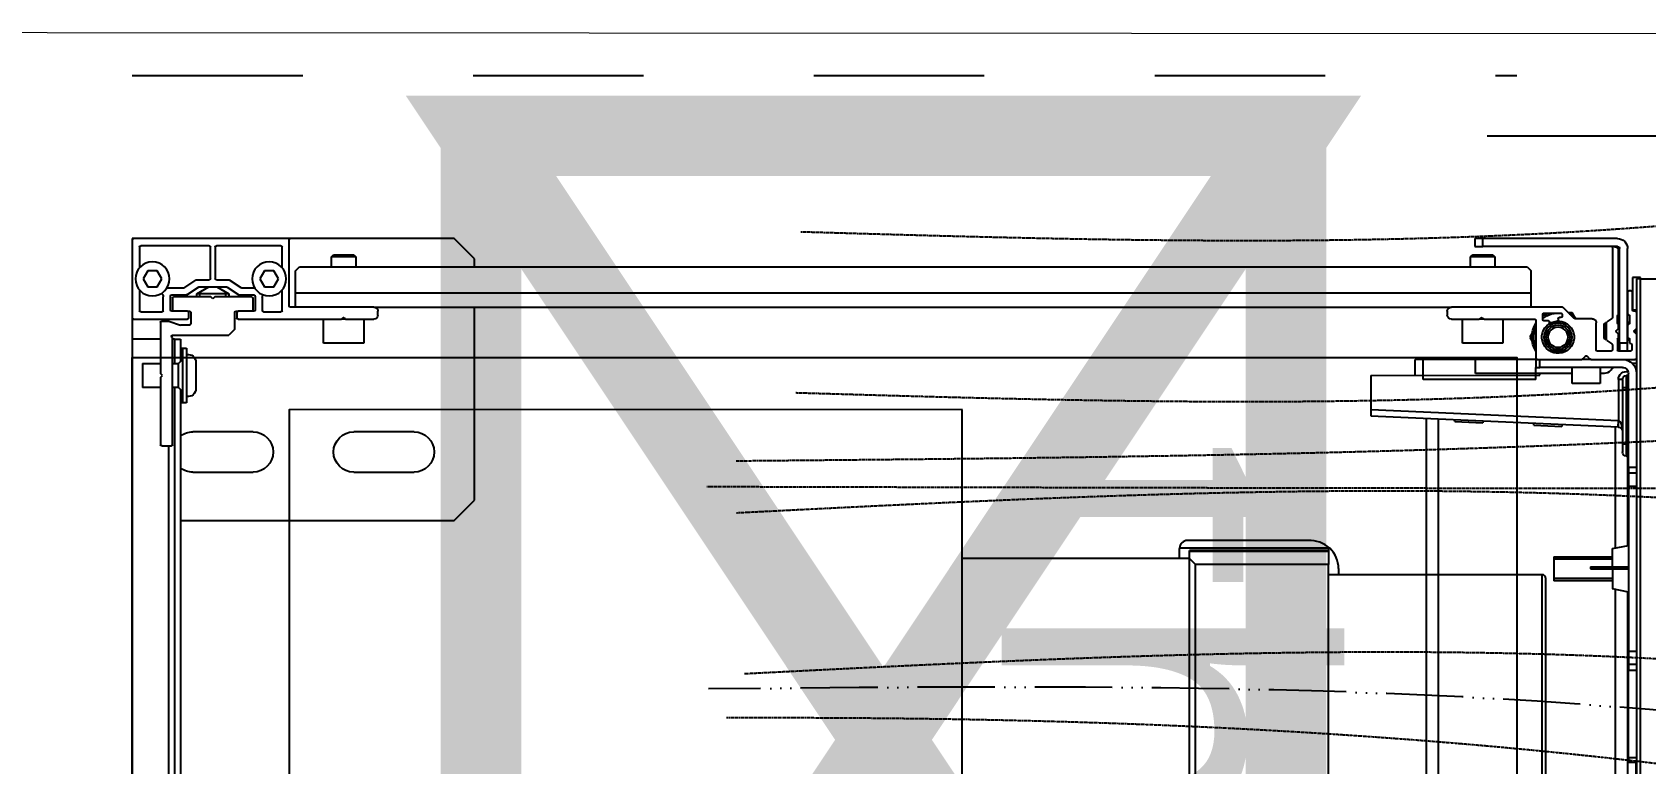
# Model space of a CAD drawing. Header units: millimetres. Extents: x 454430 to 532383, y -370512 to -310890.
# Drawn here: x 469828.7 to 470229.6, y -332530.2 to -332348.6 of the extents above; entities that cross this region are included whole.
import ezdxf

# ---------------------------------------------------------------- set-up
doc = ezdxf.new("R2010")
doc.units = ezdxf.units.MM
for name, pattern in [('prlm_ef', [0.165, 0.1, -0.065]), ('prlm_gaz', [36, 24, -3, 0, -3, 0, -3, 0, -3]), ('prlm_vmc', [0.282222, 0.141111, -0.141111])]:
    doc.linetypes.add(name, pattern=pattern)
doc.layers.add('_GAZELEC-BOITE INCORPO', color=36, linetype='Continuous', lineweight=18)
for name, color, linetype in [('_GAZELEC-EAU CHAUDE', 1, 'Continuous'), ('prlm-CHAUFF', 30, 'Continuous'), ('prlm-EAU-EF', 161, 'Continuous'), ('prlm-GAZ', 20, 'Continuous'), ('prlm-MOD', 64, 'Continuous')]:
    doc.layers.add(name, color=color, linetype=linetype)
doc.layers.add('prlm-xpoly', color=7, linetype='Continuous', plot=False)
doc.styles.add('Arial', font='arial.ttf')
doc.styles.add('prlm-chauff', font='trebucbi.ttf', dxfattribs={"height": 18})
doc.dimstyles.new('200', dxfattribs={"dimtxt": 150, "dimasz": 25, "dimexe": 50, "dimexo": 50, "dimgap": 20, "dimtad": 1, "dimdec": 0, "dimlfac": 0.1, "dimdsep": 46, "dimtxsty": 'Arial', "dimblk1": 'DOTBLANK', "dimblk2": 'DOTBLANK', "dimsah": 1, "dimcen": 25, "dimclrd": 5, "dimclre": 5, "dimadec": 0, "dimazin": 0, "dimtfac": 1, "dimtdec": 0, "dimtmove": 0, "dimatfit": 3, "dimldrblk": 'DOTBLANK', "dimfxl": 50, "dimtolj": 1, "dimtzin": 0, "dimarcsym": 0})

# ---------------------------------------------------------------- blocks, each defined once
blk = doc.blocks.new('MTI900_Alu_390')
at = {"layer": 'prlm-MOD', "color": 1, "linetype": 'Continuous'}
for p, q in [((-4.475, 0), (-4.472, 0)), ((-4.475, -0.003), (-4.475, 0)), ((-4.472, 0), (-4.278, 0)), ((-4.278, 0), (-4.225, 0)), ((-4.225, 0), (4.225, 0)), ((-4.225, -0.07), (-4.225, 0)), ((-4.475, -0.387), (-4.475, -0.003)), ((-4.457, -0.191), (-4.457, -0.021)), ((-4.454, -0.018), (-4.4033, -0.018)), ((-4.395, -0.0385), (-4.375, -0.0269)), ((-4.395, -0.0615), (-4.395, -0.0385)), ((-4.375, -0.0269), (-4.355, -0.0385)), ((-4.355, -0.0385), (-4.355, -0.0615)), ((-4.3467, -0.018), (-4.296, -0.018)), ((-4.293, -0.021), (-4.293, -0.074)), ((-4.275, -0.003), (-4.275, -0.137)), ((-4.165, -0.025), (-4.105, -0.025)), ((-4.165, -0.025), (-4.165, -0.07)), ((-4.105, -0.07), (-4.105, -0.025)), ((-4.375, -0.0731), (-4.395, -0.0615)), ((-4.355, -0.0615), (-4.375, -0.0731)), ((-4.296, -0.077), (-4.3306, -0.077)), ((-4.27, -0.073), (-4.27, -0.0895)), ((-4.267, -0.07), (-4.14, -0.07)), ((-4.135, -0.075), (-4.14, -0.07)), ((-4.13, -0.07), (-4.135, -0.075)), ((-4.13, -0.07), (-3.963, -0.07)), ((-3.96, -0.073), (-3.96, -0.097)), ((-4.353, -0.0864), (-4.353, -0.1286)), ((-4.335, -0.098), (-4.335, -0.1341)), ((-4.298, -0.095), (-4.332, -0.095)), ((-4.33, -0.195), (-4.33, -0.103)), ((-4.327, -0.1), (-4.298, -0.1)), ((-4.295, -0.137), (-4.295, -0.098)), ((-4.2698, -0.0905), (-4.2602, -0.1195)), ((-4.235, -0.1), (-4.235, -0.24)), ((-3.963, -0.1), (-4.229, -0.1)), ((-4.225, -0.105), (-4.225, -0.1)), ((-4.225, -0.105), (-4.165, -0.105)), ((-4.225, -0.105), (-4.225, -0.12)), ((-4.225, -0.12), (-4.17, -0.12)), ((-4.203, -0.12), (-4.203, -0.125)), ((-4.165, -0.115), (-4.175, -0.125)), ((-4.165, -0.1), (-4.165, -0.115)), ((-4.105, -0.115), (-4.165, -0.115)), ((-4.105, -0.115), (-4.105, -0.1)), ((-4.105, -0.105), (4.105, -0.105)), ((-4.095, -0.125), (-4.105, -0.115)), ((-4.1, -0.12), (4.1, -0.12)), ((-4.067, -0.125), (-4.067, -0.12)), ((-3.96, -0.09), (3.96, -0.09)), ((-3.775, -0.12), (-3.775, -0.8)), ((-4.3535, -0.1303), (-4.3725, -0.1588)), ((-4.3377, -0.16), (-4.355, -0.19)), ((-4.3355, -0.1358), (-4.3545, -0.1642)), ((-4.3377, -0.24), (-4.3377, -0.16)), ((-4.33, -0.16), (-4.3377, -0.16)), ((-4.295, -0.137), (-4.295, -0.142)), ((-4.278, -0.14), (-4.292, -0.14)), ((-4.292, -0.145), (-4.263, -0.145)), ((-4.26, -0.142), (-4.26, -0.1205)), ((-4.203, -0.125), (-4.067, -0.125)), ((-4.203, -0.125), (-4.203, -0.135)), ((-4.203, -0.135), (-4.067, -0.135)), ((-4.1675, -0.158), (-4.1025, -0.158)), ((-4.067, -0.135), (-4.067, -0.125)), ((-3.995, -0.3), (-3.995, -0.15)), ((-3.895, -0.15), (-3.895, -0.3)), ((-4.376, -0.194), (-4.454, -0.194)), ((-4.373, -0.1605), (-4.373, -0.191)), ((-4.355, -0.1659), (-4.355, -0.2341)), ((-4.33, -0.1677), (-4.3421, -0.1677)), ((-4.325, -0.2), (-4.33, -0.195)), ((-4.33, -0.205), (-4.325, -0.2)), ((-4.457, -0.369), (-4.457, -0.209)), ((-4.454, -0.206), (-4.376, -0.206)), ((-4.373, -0.209), (-4.373, -0.2404)), ((-4.373, -0.2404), (-4.3535, -0.2697)), ((-4.355, -0.21), (-4.3377, -0.24)), ((-4.3545, -0.2358), (-4.335, -0.265)), ((-4.33, -0.2323), (-4.3421, -0.2323)), ((-4.3377, -0.24), (-4.33, -0.24)), ((-4.33, -0.297), (-4.33, -0.205)), ((-4.25, -0.255), (-4.235, -0.24)), ((-4.353, -0.2714), (-4.353, -0.3036)), ((-4.335, -0.265), (-4.335, -0.302)), ((-4.295, -0.258), (-4.295, -0.263)), ((-4.295, -0.302), (-4.295, -0.263)), ((-4.25, -0.255), (-4.292, -0.255)), ((-4.292, -0.26), (-4.278, -0.26)), ((-4.275, -0.263), (-4.275, -0.52)), ((-4.395, -0.3285), (-4.375, -0.3169)), ((-4.375, -0.3169), (-4.355, -0.3285)), ((-4.332, -0.305), (-4.298, -0.305)), ((-4.298, -0.3), (-4.327, -0.3)), ((-4.395, -0.3515), (-4.395, -0.3285)), ((-4.375, -0.3631), (-4.395, -0.3515)), ((-4.355, -0.3515), (-4.375, -0.3631)), ((-4.355, -0.3285), (-4.355, -0.3515)), ((-4.328, -0.323), (-4.296, -0.323)), ((-4.293, -0.326), (-4.293, -0.369)), ((-4.475, -0.8), (-4.475, -0.387)), ((-4.308, -0.39), (-4.472, -0.39)), ((-4.4033, -0.372), (-4.454, -0.372)), ((-4.296, -0.372), (-4.3467, -0.372)), ((-4.305, -0.6), (-4.305, -0.393)), ((-4.395, -0.405), (-4.405, -0.415)), ((-4.405, -0.415), (-4.405, -3.465)), ((-4.34, -0.405), (-4.395, -0.405)), ((-4.305, -0.405), (-4.34, -0.405)), ((-4.34, -0.405), (-4.34, -3.475)), ((-4.215, -0.475), (-4.275, -0.475)), ((-4.215, -0.575), (-4.215, -0.475)), ((-4.43, -0.495), (-4.435, -0.5)), ((-4.435, -0.5), (-4.435, -0.55)), ((-4.43, -0.555), (-4.43, -0.495)), ((-4.405, -0.495), (-4.43, -0.495)), ((-4.275, -0.52), (-4.2779, -0.5229)), ((-4.275, -0.53), (-4.275, -0.52)), ((-4.435, -0.55), (-4.43, -0.555)), ((-4.43, -0.555), (-4.405, -0.555)), ((-4.2779, -0.5271), (-4.275, -0.53)), ((-4.275, -0.53), (-4.275, -0.6)), ((-3.995, -0.7), (-3.995, -0.55)), ((-3.895, -0.55), (-3.895, -0.7)), ((-4.305, -0.6), (-4.305, -3.277)), ((-4.275, -0.575), (-4.215, -0.575)), ((-4.285, -0.61), (-4.295, -0.61)), ((-4.425, -0.85), (-4.475, -0.8)), ((-3.775, -0.8), (-3.825, -0.85)), ((-4.405, -0.85), (-4.425, -0.85)), ((-3.825, -0.85), (-4.305, -0.85)), ((-4.1351, -3.077), (-4.136, -3.497)), ((-4.1351, -3.077), (-4.05, -3.077)), ((-4.0221, -3.692), (-4.05, -3.077)), ((-4.05, -3.077), (-4.035, -3.077)), ((-4.035, -3.077), (-4.0071, -3.6913)), ((-4.175, -3.207), (-4.175, -3.187)), ((-4.1353, -3.187), (-4.175, -3.187)), ((-4.175, -3.337), (-4.175, -3.207)), ((-4.125, -3.207), (-4.175, -3.207)), ((-4.125, -3.487), (-4.125, -3.207)), ((-0.2775, -3.215), (-4.0287, -3.215)), ((-0.2775, -3.245), (-4.0274, -3.245)), ((-4.305, -3.5528), (-4.305, -3.277)), ((-4.295, -3.267), (-4.285, -3.267)), ((-4.275, -3.277), (-4.275, -3.3458)), ((-4.0205, -3.2854), (-4.0255, -3.2857)), ((-4.0205, -3.2854), (-4.0173, -3.3556)), ((-4.43, -3.325), (-4.435, -3.33)), ((-4.43, -3.385), (-4.43, -3.325)), ((-4.405, -3.325), (-4.43, -3.325)), ((-4.215, -3.305), (-4.275, -3.305)), ((-4.215, -3.405), (-4.215, -3.305)), ((-4.475, -3.355), (-4.475, -3.335)), ((-4.475, -3.335), (-4.455, -3.335)), ((-4.475, -3.69), (-4.475, -3.355)), ((-4.455, -3.355), (-4.475, -3.355)), ((-4.455, -3.335), (-4.455, -3.355)), ((-4.455, -3.69), (-4.455, -3.355)), ((-4.435, -3.33), (-4.435, -3.38)), ((-4.2759, -3.3479), (-4.2779, -3.3499)), ((-4.2779, -3.3541), (-4.2759, -3.3561)), ((-4.275, -3.3582), (-4.275, -3.3458)), ((-4.275, -3.3582), (-4.275, -3.484)), ((-4.175, -3.487), (-4.175, -3.337)), ((-4.14, -3.337), (-4.175, -3.337)), ((-4.14, -3.487), (-4.14, -3.337)), ((-4.0223, -3.3558), (-4.0173, -3.3556)), ((-4.435, -3.38), (-4.43, -3.385)), ((-4.43, -3.385), (-4.405, -3.385)), ((-4.275, -3.405), (-4.215, -3.405)), ((-4.405, -3.465), (-4.395, -3.475)), ((-4.34, -3.475), (-4.395, -3.475)), ((-4.305, -3.475), (-4.34, -3.475)), ((-4.272, -3.487), (-4.178, -3.487)), ((-4.24, -3.4778), (-4.23, -3.472)), ((-4.23, -3.472), (-4.22, -3.4778)), ((-4.175, -3.49), (-4.175, -3.487)), ((-4.175, -3.487), (-4.155, -3.487)), ((-4.14, -3.487), (-4.155, -3.487)), ((-4.155, -3.487), (-4.155, -3.497)), ((-4.125, -3.487), (-4.14, -3.487)), ((-4.14, -3.577), (-4.14, -3.487)), ((-4.0116, -3.4816), (-4.0166, -3.4819)), ((-4.0116, -3.4816), (-4.0084, -3.5518)), ((-4.29, -3.5066), (-4.2854, -3.504)), ((-4.29, -3.507), (-4.29, -3.549)), ((-4.274, -3.504), (-4.287, -3.504)), ((-4.271, -3.518), (-4.271, -3.507)), ((-4.2657, -3.521), (-4.268, -3.521)), ((-4.195, -3.5614), (-4.195, -3.5226)), ((-4.175, -3.49), (-4.175, -3.6008)), ((-4.155, -3.497), (-4.175, -3.497)), ((-4.155, -3.702), (-4.155, -3.497)), ((-4.136, -3.497), (-4.14, -3.4972)), ((-4.2769, -3.5821), (-4.3041, -3.5549)), ((-4.287, -3.552), (-4.282, -3.552)), ((-4.279, -3.549), (-4.279, -3.545)), ((-4.276, -3.542), (-4.2729, -3.542)), ((-4.0134, -3.552), (-4.0084, -3.5518)), ((-3.685, -3.532), (-3.625, -3.532)), ((-3.685, -3.532), (-3.685, -3.677)), ((-3.6789, -3.677), (-3.6789, -3.532)), ((-3.6311, -3.677), (-3.6311, -3.532)), ((-3.625, -3.677), (-3.625, -3.532)), ((-4.2906, -3.577), (-4.2906, -3.5684)), ((-4.2806, -3.5828), (-4.2906, -3.577)), ((-4.276, -3.627), (-4.276, -3.5842)), ((-4.1759, -3.6029), (-4.1829, -3.6099)), ((-4.175, -3.6232), (-4.175, -3.6008)), ((-4.115, -3.577), (-4.155, -3.577)), ((-4.115, -3.647), (-4.115, -3.577)), ((-4.198, -3.637), (-4.266, -3.637)), ((-4.195, -3.674), (-4.195, -3.64)), ((-4.1829, -3.6141), (-4.1759, -3.6211)), ((-4.175, -3.6232), (-4.175, -3.734)), ((-4.155, -3.647), (-4.115, -3.647)), ((-4.14, -3.6567), (-4.14, -3.647)), ((-3.66, -3.6225), (-3.655, -3.6225)), ((-3.66, -3.6225), (-3.66, -3.6361)), ((-3.66, -3.6361), (-3.655, -3.6361)), ((-3.66, -3.6361), (-3.66, -3.717)), ((-3.655, -3.6225), (-3.655, -3.6361)), ((-3.655, -3.6361), (-3.655, -3.717)), ((-4.455, -3.682), (-4.455, -3.68)), ((-4.452, -3.677), (-4.2791, -3.677)), ((-4.2766, -3.6757), (-4.2679, -3.6633)), ((-4.2654, -3.662), (-4.2246, -3.662)), ((-4.263, -3.657), (-4.265, -3.659)), ((-4.225, -3.659), (-4.265, -3.659)), ((-4.265, -3.659), (-4.265, -3.662)), ((-4.227, -3.657), (-4.263, -3.657)), ((-4.2607, -3.657), (-4.2607, -3.662)), ((-4.2471, -3.6871), (-4.2521, -3.692)), ((-4.2379, -3.692), (-4.2429, -3.6871)), ((-4.2293, -3.657), (-4.2293, -3.662)), ((-4.225, -3.659), (-4.227, -3.657)), ((-4.225, -3.662), (-4.225, -3.659)), ((-4.2221, -3.6633), (-4.2134, -3.6757)), ((-4.2109, -3.677), (-4.198, -3.677)), ((-3.7066, -3.685), (-4.0074, -3.685)), ((-3.705, -3.677), (-3.713, -3.717)), ((-3.66, -3.677), (-3.705, -3.677)), ((-3.655, -3.677), (-3.605, -3.677)), ((-3.597, -3.717), (-3.605, -3.677)), ((-0.26, -3.685), (-3.6034, -3.685)), ((-4.215, -3.695), (-4.45, -3.695)), ((-4.215, -3.715), (-4.45, -3.715)), ((-4.2855, -3.692), (-4.445, -3.692)), ((-4.378, -3.747), (-4.378, -3.727)), ((-4.378, -3.727), (-4.298, -3.727)), ((-4.345, -3.724), (-4.345, -3.718)), ((-4.342, -3.715), (-4.2885, -3.715)), ((-4.298, -3.727), (-4.342, -3.727)), ((-4.298, -3.727), (-4.298, -3.737)), ((-4.2653, -3.69), (-4.2827, -3.69)), ((-4.2826, -3.72), (-4.2654, -3.72)), ((-4.2651, -3.7161), (-4.269, -3.72)), ((-4.2618, -3.7161), (-4.2651, -3.7161)), ((-4.265, -3.69), (-4.265, -3.695)), ((-4.2521, -3.692), (-4.2625, -3.692)), ((-4.2607, -3.69), (-4.2607, -3.695)), ((-4.2595, -3.715), (-4.231, -3.715)), ((-4.228, -3.692), (-4.2379, -3.692)), ((-4.2293, -3.69), (-4.2293, -3.695)), ((-4.2249, -3.7161), (-4.2287, -3.7161)), ((-4.2252, -3.69), (-4.198, -3.69)), ((-4.2251, -3.72), (-4.215, -3.72)), ((-4.225, -3.695), (-4.225, -3.69)), ((-4.221, -3.72), (-4.2249, -3.7161)), ((-4.215, -3.715), (-4.215, -3.695)), ((-4.215, -3.695), (-4.195, -3.695)), ((-4.195, -3.715), (-4.215, -3.715)), ((-4.215, -3.72), (-4.215, -3.722)), ((-4.212, -3.725), (-4.198, -3.725)), ((-4.195, -3.722), (-4.195, -3.693)), ((-4.165, -3.737), (-4.165, -3.7265)), ((-3.9067, -3.717), (-4.14, -3.717)), ((-4.135, -3.717), (-4.135, -3.712)), ((-4.105, -3.712), (-4.135, -3.712)), ((-4.125, -3.692), (-4.0221, -3.692)), ((-4.125, -3.702), (-4.125, -3.692)), ((-4.125, -3.702), (-4.105, -3.702)), ((-4.105, -3.702), (-3.965, -3.702)), ((-4.105, -3.702), (-4.105, -3.712)), ((-4.105, -3.712), (-4.105, -3.717)), ((-3.965, -3.712), (-4.105, -3.712)), ((-4.0071, -3.6913), (-4.0221, -3.692)), ((-4.022, -3.6925), (-4.0221, -3.692)), ((-4.0071, -3.6913), (-4.007, -3.6925)), ((-3.965, -3.702), (-3.945, -3.702)), ((-3.965, -3.702), (-3.965, -3.712)), ((-3.965, -3.717), (-3.965, -3.712)), ((-3.935, -3.712), (-3.965, -3.712)), ((-3.935, -3.712), (-3.935, -3.717)), ((-3.935, -3.715), (-3.7126, -3.715)), ((-3.9067, -3.737), (-3.9067, -3.717)), ((-3.9067, -3.717), (-3.8932, -3.717)), ((-3.8932, -3.717), (-3.86, -3.717)), ((-3.8932, -3.717), (-3.8932, -3.737)), ((-3.86, -3.717), (-3.45, -3.717)), ((-3.86, -3.717), (-3.86, -3.737)), ((-3.5974, -3.715), (-0.25, -3.715)), ((-3.45, -3.717), (-3.45, -3.737)), ((-3.45, -3.717), (-3.4168, -3.717)), ((-3.4168, -3.737), (-3.4168, -3.717)), ((-3.4168, -3.717), (-3.4033, -3.717)), ((-3.185, -3.717), (-3.4033, -3.717)), ((-3.4033, -3.717), (-3.4033, -3.737)), ((-3.185, -3.717), (-3.175, -3.717)), ((-3.185, -3.737), (-3.185, -3.717)), ((-3.175, -3.717), (-3.175, -3.737)), ((-4.375, -3.747), (-4.378, -3.747)), ((-4.375, -3.737), (4.375, -3.737)), ((-4.375, -3.747), (-4.375, -3.737)), ((4.375, -3.747), (-4.375, -3.747)), ((-4.375, -3.747), (-4.375, -3.792)), ((-4.295, -3.734), (-4.295, -3.73)), ((-4.2471, -3.7321), (-4.2521, -3.737)), ((-4.2414, -3.7335), (-4.2486, -3.7335)), ((-4.2379, -3.737), (-4.2429, -3.7321)), ((-4.175, -3.737), (-4.175, -3.734)), ((-3.175, -3.735), (-0.2433, -3.735))]:
    blk.add_line(p, q, dxfattribs=at)
for centre, radius in [((-4.375, -0.05), 0.0425), ((-4.375, -0.34), 0.0425), ((-4.23, -3.542), 0.035), ((-4.23, -3.542), 0.03), ((-4.23, -3.542), 0.025)]:
    blk.add_circle(centre, radius, dxfattribs=at)
for centre, radius, start, end in [((-4.472, -0.003), 0.003, 90, 180), ((-4.278, -0.003), 0.003, 0, 90), ((-4.454, -0.021), 0.003, 90, 180), ((-4.4033, -0.021), 0.003, 84.5182, 90), ((-4.3467, -0.021), 0.003, 90, 95.4817), ((-4.296, -0.021), 0.003, 0, 90), ((-4.3306, -0.067), 0.01, 213.6525, 270), ((-4.296, -0.074), 0.003, 270, 0), ((-4.267, -0.073), 0.003, 90, 180), ((-3.963, -0.073), 0.003, 0, 90), ((-4.332, -0.098), 0.003, 90, 180), ((-4.327, -0.103), 0.003, 90, 180), ((-4.298, -0.098), 0.003, 0, 90), ((-4.298, -0.103), 0.003, 0, 90), ((-4.267, -0.0895), 0.003, 180, 198.4349), ((-4.263, -0.1205), 0.003, 0, 18.4349), ((-4.232, -0.1), 0.003, 0, 180), ((-3.945, -0.15), 0.05, 143.1301, 180), ((-3.963, -0.097), 0.003, 270, 0), ((-3.945, -0.15), 0.05, 0, 36.8699), ((-4.37, -0.1605), 0.003, 146.3099, 180), ((-4.356, -0.1286), 0.003, 326.3099, 0), ((-4.338, -0.1341), 0.003, 326.3099, 0), ((-4.292, -0.137), 0.003, 180, 270), ((-4.292, -0.142), 0.003, 180, 270), ((-4.278, -0.137), 0.003, 270, 0), ((-4.263, -0.142), 0.003, 270, 0), ((-4.1675, -0.138), 0.02, 171.3731, 270), ((-4.1675, -0.133), 0.02, 185.7392, 187.1808), ((-4.1025, -0.138), 0.02, 270, 8.6269), ((-4.1025, -0.133), 0.02, 352.8192, 354.2608), ((-4.454, -0.191), 0.003, 180, 270), ((-4.376, -0.191), 0.003, 270, 0), ((-4.352, -0.1659), 0.003, 146.3099, 180), ((-4.454, -0.209), 0.003, 90, 180), ((-4.376, -0.209), 0.003, 0, 90), ((-4.352, -0.2341), 0.003, 180, 213.6901), ((-4.356, -0.2714), 0.003, 0, 33.6901), ((-4.292, -0.258), 0.003, 90, 180), ((-4.292, -0.263), 0.003, 90, 180), ((-4.278, -0.263), 0.003, 0, 90), ((-4.332, -0.302), 0.003, 180, 270), ((-4.327, -0.297), 0.003, 180, 270), ((-4.298, -0.297), 0.003, 270, 0), ((-4.298, -0.302), 0.003, 270, 0), ((-3.945, -0.3), 0.05, 180, 0), ((-4.328, -0.333), 0.01, 90, 133.851), ((-4.296, -0.326), 0.003, 0, 90), ((-4.472, -0.387), 0.003, 180, 270), ((-4.454, -0.369), 0.003, 180, 270), ((-4.4033, -0.369), 0.003, 270, 275.4818), ((-4.3467, -0.369), 0.003, 264.5182, 270), ((-4.308, -0.393), 0.003, 0, 90), ((-4.296, -0.369), 0.003, 270, 0), ((-3.945, -0.55), 0.05, 0, 180), ((-4.2758, -0.525), 0.003, 135, 225), ((-4.295, -0.6), 0.01, 180, 270), ((-4.285, -0.6), 0.01, 270, 0), ((-3.945, -0.7), 0.05, 180, 0), ((-4.295, -3.277), 0.01, 90, 180), ((-4.285, -3.277), 0.01, 0, 90), ((-4.2758, -3.352), 0.003, 135, 225), ((-4.278, -3.3458), 0.003, 315, 0), ((-4.278, -3.3582), 0.003, 0, 45), ((-4.272, -3.484), 0.003, 180, 270), ((-4.23, -3.542), 0.065, 57.7958, 122.2042), ((-4.23, -3.542), 0.06, 66.4435, 113.5565), ((-4.178, -3.49), 0.003, 0, 90), ((-4.287, -3.507), 0.003, 90, 180), ((-4.23, -3.542), 0.06, 140.7035, 188.509), ((-4.23, -3.542), 0.065, 144.2242, 157.3801), ((-4.274, -3.507), 0.003, 0, 90), ((-4.268, -3.518), 0.003, 180, 270), ((-4.23, -3.542), 0.04, 146.0728, 184.0006), ((-4.23, -3.542), 0.04, 184.0006, 146.0728), ((-4.2657, -3.518), 0.003, 270, 326.0728), ((-4.302, -3.5528), 0.003, 180, 225), ((-4.287, -3.549), 0.003, 180, 270), ((-4.282, -3.549), 0.003, 270, 0), ((-4.276, -3.545), 0.003, 90, 180), ((-4.2729, -3.545), 0.003, 4.0006, 90), ((-4.23, -3.542), 0.065, 206.162, 224.9525), ((-4.279, -3.5842), 0.003, 0, 45), ((-4.178, -3.6008), 0.003, 315, 0), ((-4.266, -3.627), 0.01, 180, 270), ((-4.198, -3.64), 0.003, 0, 90), ((-4.1808, -3.612), 0.003, 135, 225), ((-4.178, -3.6232), 0.003, 0, 45), ((-4.452, -3.68), 0.003, 90, 180), ((-4.445, -3.682), 0.01, 180, 270), ((-4.2791, -3.674), 0.003, 270, 325.008), ((-4.2654, -3.665), 0.003, 90, 145.008), ((-4.245, -3.6892), 0.003, 45, 135), ((-4.2246, -3.665), 0.003, 34.992, 90), ((-4.2109, -3.674), 0.003, 214.992, 270), ((-4.198, -3.674), 0.003, 270, 0), ((-4.1151, -3.7104), 0.05, 129.8841, 142.9139), ((-4.16, -3.6567), 0.02, 309.8841, 0), ((-4.45, -3.69), 0.025, 180, 270), ((-4.45, -3.69), 0.005, 180, 270), ((-4.342, -3.718), 0.003, 90, 180), ((-4.342, -3.724), 0.003, 180, 270), ((-4.298, -3.73), 0.003, 0, 90), ((-4.2885, -3.718), 0.003, 9.5941, 90), ((-4.2827, -3.693), 0.003, 90, 160.5288), ((-4.2826, -3.717), 0.003, 189.5941, 270), ((-4.2654, -3.717), 0.003, 270, 350.4059), ((-4.2653, -3.693), 0.003, 19.4712, 90), ((-4.275, -3.715), 0.01, 353.9388, 0), ((-4.2595, -3.718), 0.003, 90, 170.4059), ((-4.231, -3.718), 0.003, 9.5941, 90), ((-4.2252, -3.693), 0.003, 90, 160.5288), ((-4.2251, -3.717), 0.003, 189.5941, 270), ((-4.215, -3.715), 0.01, 180, 186.0612), ((-4.212, -3.722), 0.003, 180, 270), ((-4.198, -3.693), 0.003, 0, 90), ((-4.198, -3.722), 0.003, 270, 0), ((-4.14, -3.702), 0.035, 180, 270), ((-4.14, -3.702), 0.015, 180, 270), ((-4.125, -3.712), 0.02, 90, 192.412), ((-4.125, -3.712), 0.01, 90, 180), ((-3.997, -3.692), 0.01, 182.6026, 270), ((-3.945, -3.712), 0.01, 0, 90), ((-4.292, -3.734), 0.003, 180, 270), ((-4.245, -3.7342), 0.003, 45, 135), ((-4.178, -3.734), 0.003, 270, 0)]:
    blk.add_arc(centre, radius, start, end, dxfattribs=at)
for centre, major_axis, ratio, start_param, end_param in [((-4.022, -3.6931), (0.015, 0.0007), 0.045361, 0, 1.568734), ((-3.997, -3.692), (0.025, 0), 0.4, 3.187016, 4.712389)]:
    blk.add_ellipse(centre, major_axis=major_axis, ratio=ratio, start_param=start_param, end_param=end_param, dxfattribs=at)
blk = doc.blocks.new('xi.thema+')
at = {"layer": 'prlm-CHAUFF', "color": 7, "linetype": 'prlm_vmc', "ltscale": 30}
blk.add_lwpolyline([(-27.9, 0), (-27.9, 34.4)], dxfattribs=at)
at = {"layer": 'prlm-CHAUFF', "color": 0}
blk.add_lwpolyline([(-20.9, 0), (-20.9, 34.4), (20.9, 34.4), (20.9, 0)], close=True, dxfattribs=at)
at = {"layer": 'prlm-CHAUFF', "color": 0, "insert": (0, 25.539), "char_height": 8, "width": 7.19706, "attachment_point": 5, "style": 'prlm-chauff'}
blk.add_mtext('thema+', dxfattribs=at)
blk = doc.blocks.new('xi.uta-yzen-d')
at = {"layer": 'prlm-CHAUFF', "ltscale": 50}
for p, q in [((-36.4, 35.02), (-20.8, 35.02)), ((-36.4, 35.02), (-36.4, 29.72)), ((-20.9, 35.12), (-36.3, 35.12)), ((-37.056, 29.72), (-36.65, 29.72)), ((-37.056, 29.72), (-37.056, 26.02)), ((-37, 29.72), (-37, 26.27)), ((-36.98, 29.72), (-36.98, 26.27)), ((-20.55, 29.72), (-36.65, 29.72)), ((-36.65, 29.72), (-36.65, 26.42)), ((-36.55, 29.97), (-36.4, 29.97)), ((-37.25, 29.216), (-37.25, 26.22)), ((-37, 28.42), (-36.98, 28.42)), ((-36.98, 28.07), (-37, 28.07)), ((-37, 27.693), (-36.98, 27.693)), ((-36.98, 27.343), (-37, 27.343)), ((-37, 27.293), (-36.98, 27.293)), ((-36.98, 27.193), (-37, 27.193)), ((-36.98, 26.27), (-37, 26.27)), ((-36.8, 26.27), (-36.98, 26.27)), ((-36.65, 26.42), (-36.8, 26.27)), ((-20.4, 26.27), (-36.8, 26.27)), ((-36.8, 26.27), (-36.8, 20.62)), ((-20.55, 26.42), (-36.65, 26.42)), ((-36.8, 26.02), (-37.05, 26.02))]:
    blk.add_line(p, q, dxfattribs=at)
blk.add_lwpolyline([(-40.5, 20.62), (-40.5, 3.9), (40.5, 3.9), (40.5, 20.62)], close=True, dxfattribs=at)
for centre, radius, start, end in [((-36.3, 35.02), 0.1, 90, 180), ((-36.475, 29.24), 0.776, 138.5248, 181.7675), ((-36.55, 29.27), 0.7, 90, 136.2731), ((-37.05, 26.22), 0.2, 180, 268.3239), ((-37.05, 26.22), 0.2, 268.3239, 270)]:
    blk.add_arc(centre, radius, start, end, dxfattribs=at)
for centre, major_axis, ratio, start_param, end_param in [((-36.55, 28.959), (-0.45, 0), 0.974723, 5.983927, 6.283185), ((-36.55, 28.603), (-0.45, 0), 0.974723, 5.983927, 6.283185), ((-35.75, 28.603), (-1.25, 0), 0.146694, 0, 0.179125)]:
    blk.add_ellipse(centre, major_axis=major_axis, ratio=ratio, start_param=start_param, end_param=end_param, dxfattribs=at)
blk.add_open_spline([(-36.982, 29.391), (-36.986, 29.379), (-36.989, 29.366), (-36.997, 29.324), (-37, 29.294), (-37, 29.265)], degree=3, knots=[0.8185803, 0.8185803, 0.8185803, 0.8185803, 0.875, 0.875, 1, 1, 1, 1], dxfattribs=at)
blk = doc.blocks.new('_DOTBLANK')
at = {"color": 0, "linetype": 'ByBlock'}
blk.add_line((-0.5, 0), (-1, 0), dxfattribs=at)
blk.add_circle((0, 0), 0.5, dxfattribs=at)
blk = doc.blocks.new('*D162')
at = {"layer": '_GAZELEC-BOITE INCORPO', "color": 5, "lineweight": -2, "transparency": 16777216}
for p, q in [((469427.23, -332324.29), (469427.23, -331928.04)), ((469940.21, -332324.29), (469940.21, -331928.04)), ((469915.21, -331978.04), (469452.23, -331978.04))]:
    blk.add_line(p, q, dxfattribs=at)
at = {"layer": '_GAZELEC-BOITE INCORPO', "color": 5, "lineweight": -2, "transparency": 16777216, "xscale": 25, "yscale": 25, "zscale": 25, "rotation": 180}
blk.add_blockref('_DOTBLANK', (469427.23, -331978.04), dxfattribs=at)
at = {"layer": '_GAZELEC-BOITE INCORPO', "color": 5, "lineweight": -2, "transparency": 16777216, "xscale": 25, "yscale": 25, "zscale": 25}
blk.add_blockref('_DOTBLANK', (469940.21, -331978.04), dxfattribs=at)
at = {"layer": '_GAZELEC-BOITE INCORPO', "color": 0, "transparency": 16777216, "insert": (469683.72, -331881.46), "char_height": 150, "attachment_point": 5, "style": 'Arial'}
blk.add_mtext('\\A1;51', dxfattribs=at)
blk = doc.blocks.new('*D163')
at = {"layer": '_GAZELEC-BOITE INCORPO', "color": 5, "lineweight": -2, "transparency": 16777216}
for p, q in [((469940.21, -332324.29), (469940.21, -331928.04)), ((470140.21, -332324.29), (470140.21, -331928.04)), ((469965.21, -331978.04), (470115.21, -331978.04)), ((470140.21, -331978.04), (470422.13, -331978.04))]:
    blk.add_line(p, q, dxfattribs=at)
at = {"layer": '_GAZELEC-BOITE INCORPO', "color": 5, "lineweight": -2, "transparency": 16777216, "xscale": 25, "yscale": 25, "zscale": 25, "rotation": 180}
blk.add_blockref('_DOTBLANK', (469940.21, -331978.04), dxfattribs=at)
at = {"layer": '_GAZELEC-BOITE INCORPO', "color": 5, "lineweight": -2, "transparency": 16777216, "xscale": 25, "yscale": 25, "zscale": 25}
blk.add_blockref('_DOTBLANK', (470140.21, -331978.04), dxfattribs=at)
at = {"layer": '_GAZELEC-BOITE INCORPO', "color": 0, "transparency": 16777216, "insert": (470293.67, -331881.46), "char_height": 150, "attachment_point": 5, "style": 'Arial'}
blk.add_mtext('\\A1;20', dxfattribs=at)
blk = doc.blocks.new('*D165')
at = {"layer": '_GAZELEC-BOITE INCORPO', "color": 5, "lineweight": -2, "transparency": 16777216}
for p, q in [((470190.21, -332374.29), (471536.64, -332374.29)), ((471486.64, -332649.28), (471486.64, -332399.29)), ((470190.21, -332674.28), (471536.64, -332674.28))]:
    blk.add_line(p, q, dxfattribs=at)
at = {"layer": '_GAZELEC-BOITE INCORPO', "color": 5, "lineweight": -2, "transparency": 16777216, "xscale": 25, "yscale": 25, "zscale": 25}
for p, rotation in [((471486.64, -332374.29), 90), ((471486.64, -332674.28), 270)]:
    blk.add_blockref('_DOTBLANK', p, dxfattribs=dict(at, rotation=rotation))
at = {"layer": '_GAZELEC-BOITE INCORPO', "color": 0, "transparency": 16777216, "insert": (471390, -332524.28), "char_height": 150, "attachment_point": 5, "rotation": 90, "style": 'Arial'}
blk.add_mtext('\\A1;30', dxfattribs=at)

msp = doc.modelspace()

# ---------------------------------------------------------------- linework, layer by layer
at = {"layer": '_GAZELEC-BOITE INCORPO', "const_width": 20}
msp.add_lwpolyline([(469940.21, -332574.28), (469940.21, -332674.28), (470140.21, -332674.28), (470140.21, -332374.29), (469940.21, -332374.29), (469940.22, -332674.28), (470140.21, -332374.29), (469940.21, -332374.29), (470140.21, -332674.28)], dxfattribs=at)
at = {"layer": '_GAZELEC-EAU CHAUDE', "linetype": 'prlm_ef'}
for points in [[(470019.65, -332398.09), (470211.76, -332398.09), (470947.8, -332089.3), (471387.79, -330721.68), (471228.88, -329797.13), (470597.47, -329264.83), (469534.32, -329117.61)], [(470003.62, -332467.9), (470282.64, -332467.9), (470662.76, -332600.63), (471001.66, -333069.11), (470854.79, -333822), (470669.29, -334916.78), (470656.98, -335241.04)]]:
    msp.add_spline(points, degree=3, dxfattribs=at)
at = {"layer": 'prlm-EAU-EF', "linetype": 'prlm_ef'}
for points in [[(469527.97, -337277.65), (469308.52, -337255.05), (469005.27, -337112.1), (468640.98, -336648.61), (468530.03, -336366.61), (468472.26, -335846.77), (468472.26, -335336.71), (468472.26, -334062.67), (468487.21, -332197.55), (468487.21, -331312.8), (468506.99, -330336.57), (468539.09, -328799.17), (468539.09, -327899.8), (468600.62, -327273.5), (468738.41, -326998.27), (471772.87, -323732.09), (472752.56, -323397.03), (473066.19, -323397.03)], [(470003.6, -332455), (470358, -332441.15), (471010.08, -332227.06), (471541.02, -331241.76), (471418, -329447.32), (470789.94, -328361.29), (470731.94, -327903.23)], [(469996.34, -332461.39), (470424.91, -332461.39), (473251.83, -332073.9), (474690.97, -331436.22), (475504.96, -331221.49), (476319.39, -331184.98)], [(469513.91, -337258.69), (469312.65, -337232.66), (469037.11, -337097.7), (468736.66, -336658.77), (468592.88, -336302.24), (468528.77, -335778.08), (468528.77, -334881.49), (468528.77, -334792.01), (469131.85, -334074.21), (470539.71, -333803.18), (470769.07, -333573.82), (470831.36, -333027.79), (470594.59, -332655.84), (470021.04, -332518.87), (470001.23, -332518.87)]]:
    msp.add_spline(points, degree=3, dxfattribs=at)
for points, knots in [([(470018.46, -332438.07), (470048.56, -332438.97), (470078.92, -332439.87), (470140.28, -332440.48), (470171.27, -332440.18), (470210.19, -332438.27), (470217.79, -332437.82), (470233, -332436.78), (470240.61, -332436.18), (470263.44, -332434.16), (470278.66, -332432.51), (470324.31, -332426.68), (470354.71, -332421.61), (470445.86, -332402.94), (470506.15, -332385.88), (470623.67, -332343.31), (470680.89, -332317.8), (470790.36, -332258.97), (470842.6, -332225.65), (470908.59, -332175.69), (470925.38, -332162.21), (470952.09, -332139.42), (470962.3, -332130.36), (470984.74, -332109.65), (470996.86, -332097.9), (471020.43, -332073.92), (471031.89, -332061.69), (471065.32, -332024.27), (471086.33, -331998.39), (471137.73, -331929.03), (471166.25, -331884.24), (471217.75, -331791.09), (471240.72, -331742.71), (471281.72, -331643.06), (471299.75, -331591.77), (471331.49, -331486.91), (471345.2, -331433.34), (471374.92, -331296.84), (471388.55, -331212.83), (471409.34, -331043.07), (471416.49, -330957.31), (471422.73, -330848.04), (471423.9, -330824.38), (471425.79, -330780.67), (471426.55, -330760.61), (471427.67, -330726.69), (471428.08, -330712.82), (471428.81, -330685.08), (471429.13, -330671.22), (471429.9, -330629.69), (471430.18, -330602.06), (471430.14, -330519.4), (471428.94, -330464.63), (471423.14, -330356.14), (471418.55, -330302.43), (471404.93, -330196.49), (471395.89, -330144.26), (471372.29, -330041.73), (471357.72, -329991.43), (471321.96, -329893.27), (471300.76, -329845.41), (471271.39, -329791.04), (471266.93, -329783.05), (471257.78, -329767.16), (471253.09, -329759.27), (471238.7, -329735.77), (471228.66, -329720.32), (471197.29, -329674.66), (471174.72, -329645.14), (471111.89, -329570.5), (471069.29, -329526.96), (470978.17, -329445.58), (470929.64, -329407.74), (470828.28, -329338.35), (470775.45, -329306.79), (470699.3, -329267.33), (470677.13, -329256.52), (470636.86, -329238.11), (470618.82, -329230.29), (470582.6, -329215.44), (470564.41, -329208.4), (470509.63, -329188.4), (470472.84, -329176.53), (470372.36, -329147.88), (470308.23, -329133.63), (470179.04, -329111.09), (470113.98, -329102.81), (469983.3, -329090.53), (469917.68, -329086.53), (469786.21, -329081.14), (469720.36, -329079.76), (469614.57, -329078.33), (469574.6, -329077.97), (469534.68, -329077.61)], [0, 0, 0, 0, 90.527187, 90.527187, 181.054375, 181.054375, 202.945415, 202.945415, 224.836455, 224.836455, 268.618535, 268.618535, 356.182695, 356.182695, 532.392421, 532.392421, 708.602146, 708.602146, 884.811872, 884.811872, 947.011156, 947.011156, 986.684274, 986.684274, 1036.036476, 1036.036476, 1085.388678, 1085.388678, 1184.093082, 1184.093082, 1341.539712, 1341.539712, 1498.986341, 1498.986341, 1656.432971, 1656.432971, 1813.879601, 1813.879601, 2051.427806, 2051.427806, 2288.97601, 2288.97601, 2354.648036, 2354.648036, 2410.491734, 2410.491734, 2449.246005, 2449.246005, 2488.000277, 2488.000277, 2565.508821, 2565.508821, 2720.525908, 2720.525908, 2875.542995, 2875.542995, 3030.560082, 3030.560082, 3185.577169, 3185.577169, 3340.594257, 3340.594257, 3367.485714, 3367.485714, 3394.377172, 3394.377172, 3448.160087, 3448.160087, 3555.725918, 3555.725918, 3729.446808, 3729.446808, 3903.167697, 3903.167697, 4076.888586, 4076.888586, 4147.232048, 4147.232048, 4203.658587, 4203.658587, 4260.085127, 4260.085127, 4372.938205, 4372.938205, 4566.355835, 4566.355835, 4759.773466, 4759.773466, 4953.191097, 4953.191097, 5146.608727, 5146.608727, 5264.204101, 5264.204101, 5264.204101, 5264.204101]), ([(470005.65, -332507.85), (470039.31, -332506.15), (470072.72, -332504.45), (470138.9, -332502.41), (470171.68, -332502.05), (470216.87, -332503.34), (470229.59, -332503.91), (470254.25, -332505.46), (470266.19, -332506.43), (470301.85, -332510.07), (470325.54, -332513.48), (470372.6, -332522.29), (470395.96, -332527.69), (470462.83, -332546.27), (470505.68, -332562.06), (470567.45, -332591.22), (470587.48, -332601.74), (470619.13, -332620.22), (470631.03, -332627.6), (470654.48, -332643.08), (470666.05, -332651.18), (470700.18, -332676.48), (470722.19, -332694.69), (470771.45, -332739.99), (470797.92, -332768), (470846.29, -332827.09), (470868.19, -332858.17), (470906.44, -332922.35), (470922.79, -332955.45), (470940.48, -333000.75), (470944.67, -333012.54), (470951.35, -333033.46), (470954.01, -333042.57), (470958.13, -333058.16), (470959.71, -333064.64), (470962.43, -333076.76), (470963.6, -333082.41), (470965.74, -333093.74), (470966.72, -333099.42), (470969.38, -333116.49), (470970.79, -333127.92), (470974.11, -333163.94), (470974.79, -333188.72), (470973.38, -333238.8), (470971.29, -333264.1), (470964.74, -333315.17), (470960.29, -333340.95), (470949.45, -333392.92), (470943.07, -333419.11), (470925.66, -333483.6), (470913.82, -333522.08), (470888.49, -333599.59), (470875, -333638.62), (470847.85, -333717.06), (470834.18, -333756.48), (470818.04, -333805.6), (470814.94, -333815.17), (470808.85, -333834.28), (470805.84, -333843.83), (470796.98, -333872.48), (470791.26, -333891.56), (470774.65, -333948.75), (470764.3, -333986.82), (470735.3, -334100.89), (470718.69, -334176.75), (470680.9, -334377.31), (470663.7, -334501.89), (470647.13, -334665.97), (470643.62, -334705.17), (470637.96, -334776.56), (470635.68, -334808.73), (470632.15, -334864.24), (470630.79, -334887.57), (470627.06, -334957.63), (470625.02, -335004.42), (470621.46, -335098.03), (470619.94, -335144.86), (470617.98, -335207.71), (470617.49, -335223.77), (470617, -335239.82)], [0, 0, 0, 0, 100.638707, 100.638707, 201.277414, 201.277414, 240.939697, 240.939697, 278.50456, 278.50456, 353.634285, 353.634285, 428.764011, 428.764011, 570.983884, 570.983884, 640.971606, 640.971606, 683.99532, 683.99532, 727.019033, 727.019033, 813.06646, 813.06646, 928.509849, 928.509849, 1043.953239, 1043.953239, 1159.396628, 1159.396628, 1199.751206, 1199.751206, 1230.773688, 1230.773688, 1252.759995, 1252.759995, 1271.950248, 1271.950248, 1291.1405, 1291.1405, 1329.521006, 1329.521006, 1411.544612, 1411.544612, 1493.568218, 1493.568218, 1575.591824, 1575.591824, 1657.61543, 1657.61543, 1776.191861, 1776.191861, 1894.768292, 1894.768292, 2013.344723, 2013.344723, 2041.973026, 2041.973026, 2070.601329, 2070.601329, 2127.857935, 2127.857935, 2242.371147, 2242.371147, 2471.397571, 2471.397571, 2848.492839, 2848.492839, 2966.735364, 2966.735364, 3063.542237, 3063.542237, 3133.58143, 3133.58143, 3273.659817, 3273.659817, 3413.738203, 3413.738203, 3461.816368, 3461.816368, 3461.816368, 3461.816368])]:
    msp.add_open_spline(points, degree=3, knots=knots, dxfattribs=at)
at = {"layer": 'prlm-GAZ', "linetype": 'prlm_gaz', "ltscale": 0.8}
for points in [[(469528.36, -336924.56), (469345.46, -336924.56), (468783.72, -336791.9), (468630.44, -336538.85), (468516.17, -336065.95), (468501.24, -334998.79), (468501.24, -334176.25), (468525.96, -332450.65), (468563.02, -330425.44), (468616.48, -328036.44), (468628.4, -327380.6), (468741.35, -327075.29), (468928.09, -326772.32), (469170.43, -326392.95), (470628.11, -324666.34), (471996.5, -323685.94), (472647.59, -323468.36), (473028.91, -323477.74)], [(469508.93, -336909.34), (469338.13, -336909.34), (468946.75, -336860.71), (468777.71, -336680.72), (468624.89, -336333.85), (468567.72, -335905.7), (468567.72, -335376), (468567.72, -334835.09), (468743.45, -334409.3), (469098.34, -334137.86), (469728.4, -334016.77), (470043.05, -333994.11), (470528.83, -333881.7), (470738.88, -333709.94), (470837.82, -333526.45), (470902.5, -333272.62), (470892.13, -333065.35), (470846.69, -332913.55), (470596.07, -332629.77), (470295.55, -332524.31), (469996.71, -332511.67)]]:
    msp.add_spline(points, degree=3, dxfattribs=at)
at = {"layer": 'prlm-xpoly', "lineweight": 0}
msp.add_lwpolyline([(471717.65, -330375.16), (470098.89, -330375.16), (470098.89, -331098.29), (469427.63, -331097.64), (469428.26, -332348.35), (471718.26, -332349.81)], close=True, dxfattribs=at)

# ---------------------------------------------------------------- block references
at = {"layer": 'prlm-CHAUFF', "xscale": 10, "yscale": 10, "zscale": 10}
for name, p, rotation in [('xi.thema+', (469853.59, -332638.31), 270.0001899573388), ('xi.uta-yzen-d', (469853.59, -332847.31), 270.0047093941403)]:
    msp.add_blockref(name, p, dxfattribs=dict(at, rotation=rotation))
at = {"layer": 'prlm-MOD', "xscale": -99.99999999999972, "yscale": 99.99999999999974, "zscale": 99.99999999999959, "rotation": 90.00011533977022}
msp.add_blockref('MTI900_Alu_390', (469853.59, -332847.31), dxfattribs=at)

# ---------------------------------------------------------------- dimensions: what is measured, and where the dimension line sits
at = {"layer": '_GAZELEC-BOITE INCORPO'}
for base, p2, picture, middle in [((469427.23, -331978.04), (469427.23, -332374.29), '*D162', (469683.72, -331881.46)), ((470140.21, -331978.04), (470140.21, -332374.29), '*D163', (470293.67, -331881.46))]:
    dim = msp.add_linear_dim(base=base, p1=(469940.21, -332374.29), p2=p2, dimstyle='200', dxfattribs=at)
    dim.commit()
    dim.dimension.update_dxf_attribs({"geometry": picture, "text_midpoint": middle})
dim = msp.add_linear_dim(base=(471486.64, -332374.29), p1=(470140.21, -332674.28), p2=(470140.21, -332374.29), angle=90, dimstyle='200', dxfattribs=at)
dim.commit()
dim.dimension.update_dxf_attribs({"geometry": '*D165', "text_midpoint": (471390, -332524.28)})

doc.saveas('drawing.dxf')
